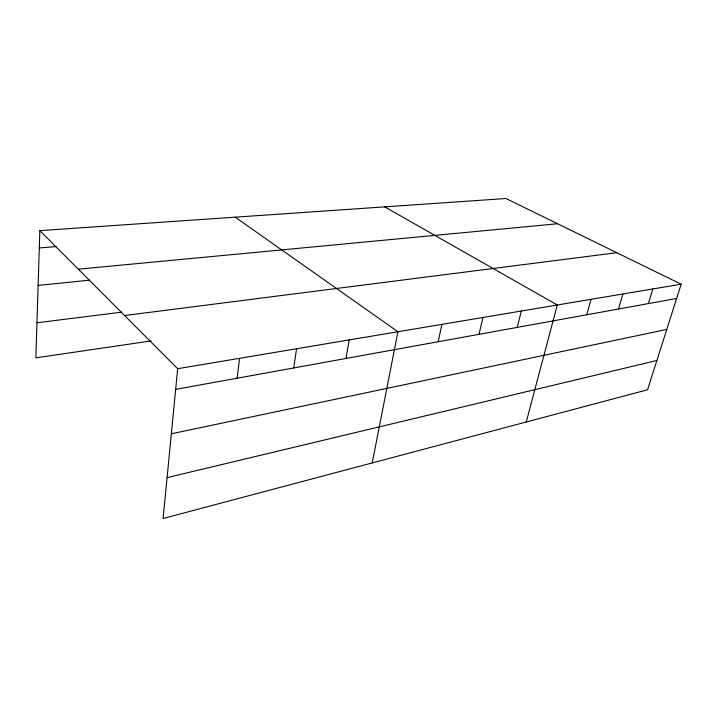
<?xml version="1.0" encoding="UTF-8"?>
<svg xmlns="http://www.w3.org/2000/svg" width="717" height="717" viewBox="0 0 717 717"><rect width="100%" height="100%" fill="white"/><g stroke="black" fill="none" stroke-linecap="round" stroke-linejoin="round"><path stroke-width="1.08" d="M39.847 230.632L177.673 368.717L163.109 518.49L647.568 389.77L681.15 284.201L505.969 198.51L39.847 230.632L35.85 357.837L151.072 340.942M237.103 378.226L239.595 358.321M293.683 367.964L296.578 348.758M345.961 358.473L349.197 339.921M372.222 462.931L397.926 331.738L235.221 217.17M438.159 341.74L441.905 324.362M479.01 334.328L482.935 317.47M517.235 327.391L521.322 311.026M526.242 422.008L557.288 304.994L384.706 206.872M586.757 314.772L591.077 299.321M618.457 309.018L622.876 293.979M648.365 303.596L652.846 288.951M167.079 477.639L656.88 360.481M171.345 433.785L666.756 329.444M175.665 389.376L676.615 298.469M177.673 368.717L681.15 284.201M124.588 315.543L616.763 252.707M36.952 322.767L121.702 312.155M38.126 285.429L89.517 280.168M78.323 269.189L557.557 223.749M39.301 247.957L55.953 246.63"/></g></svg>
